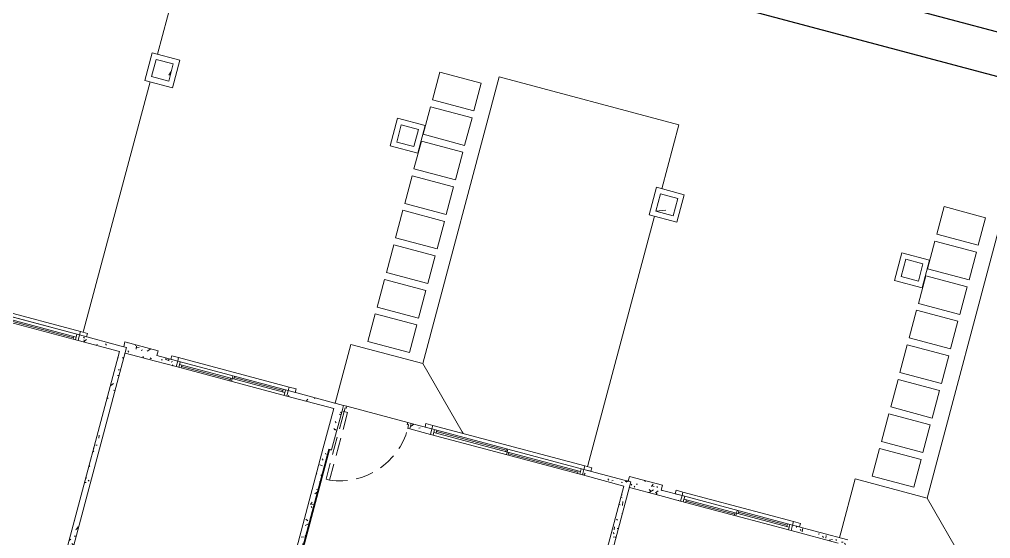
# Model space of a CAD drawing. Header units: metres. Extents: x 689715 to 690980, y 1005284 to 1006835.
# Drawn here: x 690808.24 to 690821.82, y 1005520.61 to 1005527.87 of the extents above; entities that cross this region are included whole.
import ezdxf

# ---------------------------------------------------------------- set-up
doc = ezdxf.new("R2010")
doc.units = ezdxf.units.M
doc.linetypes.add('HIDDEN', pattern=[0.375, 0.25, -0.125])
doc.linetypes.add('PHANTOM', pattern=[2.5, 1.25, -0.25, 0.25, -0.25, 0.25, -0.25])
for name, color, linetype in [('0_HUELLAS CASAS CASTILLA', 1, 'Continuous'), ('0_NUMERO DE LOTE FASE V', 3, 'Continuous'), ('C-CALLE-ACERA', 8, 'Continuous')]:
    doc.layers.add(name, color=color, linetype=linetype)
for name, color, linetype, lineweight in [('Modelos genéricos', 7, 'Continuous', 13), ('Muros', 7, 'Continuous', 13), ('Patrón de corte', 7, 'Continuous', 13), ('Pilares estructurales', 7, 'Continuous', 25), ('Plan Swing', 7, 'HIDDEN', 13), ('Puertas', 7, 'Continuous', 13), ('Suelos', 7, 'Continuous', 9), ('Ventanas', 7, 'Continuous', 13)]:
    doc.layers.add(name, color=color, linetype=linetype, lineweight=lineweight)
pattern_1 = [(49.99999999999996, (0, -2.328306436538696e-10), (0.4377584771638401, -0.03836033982117172), [0.04599999999999997, -0.5029999999999996]), (354.9999999999999, (0, -2.328306436538696e-10), (-0.0843952140696779, 0.4580987315439033), [0.037, -0.402]), (100.451, (0.03600000008009374, -0.003000000258907676), (0.3526758939897786, 0.4199401312074266), [0.03899999999999999, -0.427]), (46.18399999999996, (0, 0.121999999973923), (0.6506308650644553, -0.1004214988211121), [0.06899999999999998, -0.7539999999999997]), (96.63599999999995, (0.05400000012014061, 0.113999999826774), (0.570191611846052, 0.5938707988951815), [0.058, -0.6409999999999998]), (351.1839999999999, (0, 0.121999999973923), (0.5697220635397624, 0.5936975411065765), [0.05499999999999999, -0.6039999999999999]), (21, (0.06099999987054616, 0.09100000001490116), (0.3642747293136029, -0.245780230253577), [0.04599999999999997, -0.5029999999999996]), (326, (0.06099999987054616, 0.09100000001490116), (0.1482769546615402, 0.4415777901075864), [0.03699999999999999, -0.4019999999999999]), (71.451, (0.09099999989848584, 0.07100000022910535), (0.512048302653334, 0.1963072483374968), [0.03900000000000001, -0.4270000000000002]), (37.49999999999998, (0, -2.328306436538696e-10), (0.007375797972208928, 0.2022933454275577), [0.02, -0.3769999999999999, 0.02, -0.3879999999999999, -0.4039999999999999]), (37.49999999999998, (0, -2.328306436538696e-10), (0.007375797972208928, 0.2022933454275577), [-0.8059999999999998, 0.02, -0.384]), (7.49999999999994, (0, -2.328306436538696e-10), (0.1600503399492728, 0.2399435114399267), [0.02, -0.2129999999999999, 0.02, -0.3679999999999999, -0.154]), (7.49999999999994, (0, -2.328306436538696e-10), (0.1600503399492728, 0.2399435114399267), [-0.6209999999999999, 0.02, -0.134]), (327.5, (-0.136000000173226, -2.328306436538696e-10), (0.325416223879766, -0.01404568388630395), [0.02, -0.132, 0.02, -0.455, -0.6309999999999999]), (327.5, (-0.136000000173226, -2.328306436538696e-10), (0.325416223879766, -0.01404568388630395), [-0.6279999999999999, 0.02, -0.6109999999999999]), (317.4999999999999, (-0.1970000000437722, -2.328306436538696e-10), (0.3554815006055005, 0.06081860510782444), [0.01999999999999999, -0.1779999999999999, 0.01999999999999999, -0.2959999999999999, -0.4479999999999997]), (317.4999999999999, (-0.1970000000437722, -2.328306436538696e-10), (0.3554815006055005, 0.06081860510782444), [-0.5139999999999997, 0.01999999999999999, -0.4279999999999998])]
pattern_2 = [(139.9999999999999, (365.6615329035558, -75.88183759397361), (0.03836033982117157, 0.4377584771638403), [0.04599999999999998, -0.5029999999999997]), (84.99999999999997, (365.6615329035558, -75.88183759397361), (-0.4580987315439035, -0.08439521406967809), [0.03700000000000001, -0.4020000000000002]), (190.451, (365.6645329040475, -75.84583759406814), (-0.4199401312074268, 0.3526758939897786), [0.039, -0.4270000000000001]), (136.1839999999999, (365.5395329040475, -75.8818375938572), (0.1004214988211118, 0.6506308650644554), [0.06899999999999998, -0.7539999999999998]), (186.6359999999999, (365.547532903729, -75.82783759379527), (-0.5938707988951819, 0.5701916118460522), [0.05799999999999998, -0.6409999999999996]), (81.18399999999994, (365.5395329040475, -75.8818375938572), (-0.5936975411065768, 0.5697220635397624), [0.05500000000000001, -0.6039999999999999]), (110.9999999999999, (365.5705329037737, -75.82083759387024), (0.245780230253577, 0.3642747293136032), [0.04599999999999999, -0.5029999999999999]), (55.99999999999997, (365.5705329037737, -75.82083759387024), (-0.4415777901075865, 0.1482769546615401), [0.03699999999999998, -0.4019999999999998]), (161.4509999999999, (365.5905329035595, -75.79083759407513), (-0.1963072483374971, 0.5120483026533341), [0.03899999999999999, -0.427]), (127.5, (365.6615329035558, -75.88183759397361), (-0.2022933454275577, 0.007375797972208872), [0.02, -0.3770000000000001, 0.02, -0.388, -0.404]), (127.5, (365.6615329035558, -75.88183759397361), (-0.2022933454275577, 0.007375797972208872), [-0.806, 0.02, -0.3840000000000001]), (97.49999999999994, (365.6615329035558, -75.88183759397361), (-0.2399435114399267, 0.1600503399492727), [0.02, -0.213, 0.02, -0.368, -0.154]), (97.49999999999994, (365.6615329035558, -75.88183759397361), (-0.2399435114399267, 0.1600503399492727), [-0.621, 0.02, -0.134]), (57.49999999999999, (365.6615329037886, -76.01783759397222), (0.01404568388630387, 0.3254162238797662), [0.01999999999999999, -0.1319999999999999, 0.01999999999999999, -0.455, -0.6309999999999997]), (57.49999999999999, (365.6615329037886, -76.01783759397222), (0.01404568388630387, 0.3254162238797662), [-0.6279999999999997, 0.01999999999999999, -0.6109999999999997]), (47.49999999999996, (365.6615329037886, -76.07883759384276), (-0.06081860510782452, 0.3554815006055007), [0.02, -0.178, 0.02, -0.2960000000000001, -0.4480000000000001]), (47.49999999999996, (365.6615329037886, -76.07883759384276), (-0.06081860510782452, 0.3554815006055007), [-0.5140000000000001, 0.02, -0.4280000000000001])]

# ---------------------------------------------------------------- blocks, each defined once
blk = doc.blocks.new('Window-Sliding - VENTANA DE 2_20 X 1_20-1540986-PLANO CLAVE _8 CASAS EN HILERA_ - Dependent 1')
at = {"layer": 'Ventanas', "color": 253}
for p, q in [((1.100365830454672, 0.04), (-1.099634169545327, 0.04)), ((-1.099634169545327, 0.04), (-1.099634169545327, -0.03999999999902364)), ((-1.099634169545327, 0.04000000000097637), (1.100365830454672, 0.04000000000097637)), ((-1.061534169779908, -0.03999999999902364), (-1.061534169779908, 0.04000000000097637)), ((-1.061534169779908, 0.04000000000097637), (-1.061534169779908, -0.03999999999902365)), ((1.062265830467165, 9.714248738745823e-13), (-1.061534169779908, 9.714248738745823e-13)), ((-1.026609169545286, 0.04000000000097637), (-1.026609169545286, 9.714248738745823e-13)), ((-0.02185916954532734, 0.02000000000096879), (-1.026609169545286, 0.02000000000096879)), ((-0.02185916954532734, 0.04000000000097637), (-0.02185916954532734, 9.714248738745823e-13)), ((0.000365830454672653, 9.714248738745823e-13), (0.000365830454672653, 0.04000000000097637)), ((0.000365830454672653, 9.714248738745823e-13), (0.000365830454672653, -0.03999999999902364)), ((0.02259083045467268, -0.03999999999902364), (0.02259083045467268, 9.714248738745823e-13)), ((1.027340830454717, -0.03999999999902364), (1.027340830454717, 9.714248738745823e-13)), ((1.062265830467165, 0.04000000000097637), (1.062265830467165, -0.03999999999902365)), ((1.100365830454672, -0.03999999999902364), (1.100365830454672, 0.04)), ((-1.099634169545327, -0.03999999999902364), (1.100365830454672, -0.03999999999902364)), ((-1.099634169545327, -0.03999999999902364), (1.100365830454672, -0.03999999999902364)), ((-1.09963416929923, -0.03999999999902364), (1.100365830455644, -0.03999999999902364)), ((0.02259083045467268, -0.0199999999990375), (1.027340830454716, -0.0199999999990375))]:
    blk.add_line(p, q, dxfattribs=at)
blk = doc.blocks.new('Window-Sliding - VENTANA DE 1_60 X 1_20-1540950-PLANO CLAVE _8 CASAS EN HILERA_ - Dependent 1')
at = {"layer": 'Ventanas', "color": 253}
for p, q in [((-0.799634169545327, -0.04), (-0.799634169545327, 0.03999999999902364)), ((-0.799634169545327, 0.03999999999902364), (0.8003658304546724, 0.03999999999902364)), ((-0.7996341695453272, 0.03999999999902364), (0.8003658304546725, 0.03999999999902364)), ((-0.7996341692992297, 0.03999999999902364), (0.800365830455645, 0.03999999999902364)), ((-0.7615341697799087, 0.03999999999902364), (-0.7615341697799087, -0.04000000000097637)), ((-0.7615341697799087, -0.04000000000097637), (-0.7615341697799087, 0.03999999999902365)), ((0.000365830454672653, -9.714248738745823e-13), (0.000365830454672653, 0.03999999999902364)), ((0.02259083045467268, 0.03999999999902364), (0.02259083045467268, -9.714248738745823e-13)), ((0.02259083045467268, 0.0199999999990375), (0.7273408304547152, 0.0199999999990375)), ((0.7273408304547152, 0.03999999999902364), (0.7273408304547152, -9.714248738745823e-13)), ((0.7622658304671647, -0.04000000000097637), (0.7622658304671647, 0.03999999999902365)), ((0.8003658304546724, 0.03999999999902364), (0.8003658304546724, -0.04)), ((0.8003658304546724, -0.04), (-0.799634169545327, -0.04)), ((-0.7996341695453272, -0.04000000000097637), (0.8003658304546725, -0.04000000000097637)), ((0.7622658304671647, -9.714248738745823e-13), (-0.761534169779909, -9.714248738745823e-13)), ((-0.7266091695452884, -0.04000000000097637), (-0.7266091695452884, -9.714248738745823e-13)), ((-0.02185916954532734, -0.02000000000096879), (-0.7266091695452884, -0.02000000000096879)), ((-0.02185916954532734, -0.04000000000097637), (-0.02185916954532734, -9.714248738745823e-13)), ((0.000365830454672653, -9.714248738745823e-13), (0.000365830454672653, -0.04000000000097637))]:
    blk.add_line(p, q, dxfattribs=at)
blk = doc.blocks.new('M_MOLDURA SENCILLA PARA VENTANAS - 2_20x1_20-1429797-PLANO CLAVE _8 CASAS EN HILERA_ - Dependent 1')
at = {"layer": 'Modelos genéricos', "color": 9, "lineweight": 9}
for p, q in [((-0.975000000000008, 0.08999999999999686), (-1.075000000000009, 0.08999999999999686)), ((-1.075000000000009, 0.08999999999999686), (-1.075000000000009, 0.04000000000000823)), ((-1.075000000000009, 0.04000000000000823), (-0.975000000000008, 0.04000000000000823)), ((-0.975000000000008, 0.04000000000000823), (-0.975000000000008, 0.08999999999999686)), ((1.324999999999992, 0.08999999999999686), (1.224999999999992, 0.08999999999999686)), ((1.224999999999992, 0.08999999999999686), (1.224999999999992, 0.04000000000000823)), ((1.224999999999992, 0.04000000000000823), (1.324999999999992, 0.04000000000000823)), ((1.324999999999992, 0.04000000000000823), (1.324999999999992, 0.08999999999999686))]:
    blk.add_line(p, q, dxfattribs=at)
at = {"layer": 'Modelos genéricos', "color": 253}
blk.add_line((-0.9750000000000082, 0.09000000000000001), (1.224999999999992, 0.09000000000000001), dxfattribs=at)
blk = doc.blocks.new('M_MOLDURA SENCILLA PARA VENTANAS - 1_20x1_60-V5-PLANO CLAVE _8 CASAS EN HILERA_ - Dependent 1')
at = {"layer": 'Modelos genéricos', "color": 9, "lineweight": 9}
for p, q in [((-0.675000000000009, 0.08999999999999686), (-0.7750000000000079, 0.08999999999999686)), ((-0.7750000000000079, 0.08999999999999686), (-0.7750000000000079, 0.04000000000000823)), ((-0.7750000000000079, 0.04000000000000823), (-0.675000000000009, 0.04000000000000823)), ((-0.675000000000009, 0.04000000000000823), (-0.675000000000009, 0.08999999999999686)), ((1.024999999999992, 0.08999999999999686), (0.9249999999999912, 0.08999999999999686)), ((0.9249999999999912, 0.08999999999999686), (0.9249999999999912, 0.04000000000000823)), ((0.9249999999999912, 0.04000000000000823), (1.024999999999992, 0.04000000000000823)), ((1.024999999999992, 0.04000000000000823), (1.024999999999992, 0.08999999999999686))]:
    blk.add_line(p, q, dxfattribs=at)
at = {"layer": 'Modelos genéricos', "color": 253}
blk.add_line((-0.675000000000008, 0.09000000000000001), (0.924999999999992, 0.09000000000000001), dxfattribs=at)
blk = doc.blocks.new('M_SINGLE DOOR_PRINCIPAL - _98 x 2_18-1543017-PLANO CLAVE _8 CASAS EN HILERA_ - Dependent 1')
at = {"layer": 'Plan Swing', "color": 253}
for p, q in [((0.4089999999999979, 0.04000000000001053), (0.4089999999999979, 1.02000000000001)), ((0.4600000000000514, 1.02000000000001), (0.4089999999999979, 1.02000000000001)), ((0.4600000000000514, 0.04000000000001053), (0.4600000000000514, 1.02000000000001)), ((0.4600000000000514, 0.04000000000001053), (0.4089999999999979, 0.04000000000001053))]:
    blk.add_line(p, q, dxfattribs=at)
blk.add_arc((0.520000000000048, 0.04480403496726841), 0.9814928273890571, 96.49364626227735, 179.9999999999998, dxfattribs=at)
at = {"layer": 'Puertas', "color": 9, "lineweight": 9}
for p, q in [((-0.460000000000006, 0.04000000000000724), (-0.4900000000000043, 0.04000000000000717)), ((-0.4600000000000058, -0.0122499999999987), (-0.460000000000006, 0.04000000000000724)), ((0.4899999999999966, 0.0400000000000091), (0.4599999999999982, 0.04000000000000896)), ((0.4599999999999982, 0.04000000000000896), (0.4599999999999982, -0.01224999999999695)), ((-0.4900000000000041, -0.03999999999999282), (-0.4400000000000057, -0.03999999999999271)), ((-0.4400000000000058, -0.01224999999999866), (-0.4600000000000058, -0.0122499999999987)), ((-0.4400000000000057, -0.03999999999999271), (-0.4400000000000058, -0.01224999999999866)), ((0.4599999999999982, -0.01224999999999695), (0.4399999999999982, -0.01224999999999702)), ((0.4399999999999982, -0.01224999999999702), (0.4399999999999982, -0.03999999999999092)), ((0.4399999999999982, -0.03999999999999092), (0.4899999999999966, -0.03999999999999099))]:
    blk.add_line(p, q, dxfattribs=at)
at = {"layer": 'Puertas', "color": 253}
for p, q in [((-0.4600000000000056, -0.01224999999998467), (-0.4600000000000056, -0.01099999999998057)), ((-0.4550000000000055, -0.01099999999998056), (-0.4600000000000056, -0.01099999999998057)), ((-0.4550000000000054, -0.01099999999998668), (-0.4600000000000054, -0.0109999999999867)), ((-0.4600000000000056, -0.01224999999998467), (-0.4550000000000055, -0.01224999999998466)), ((-0.4550000000000055, -0.01099999999998056), (-0.4550000000000055, -0.01224999999998466)), ((-0.4550000000000054, -0.01099999999998668), (-0.4550000000000054, -0.0122499999999908))]:
    blk.add_line(p, q, dxfattribs=at)
blk = doc.blocks.new('M_Concrete-Rectangular-Column - _25x_25-V7-PLANO CLAVE _8 CASAS EN HILERA_ - Dependent 1')
at = {"layer": 'Pilares estructurales', "lineweight": 13}
h = blk.add_hatch(dxfattribs=at)
h.set_pattern_fill('CONCRETE', color=256, style=0, pattern_type=2)
h.set_pattern_definition([(49.99999999999999, (-7.957000000000001, -75.643), (1.457020047383542, -0.1273482686276515), [0.152, -1.676]), (355, (-7.957000000000001, -75.643), (-0.2818653023739907, 1.528382135238966), [0.122, -1.341]), (100.451, (-7.835, -75.653), (1.17546538358712, 1.400456044289996), [0.13, -1.425]), (46.184, (-7.957000000000001, -75.236), (2.169039294737322, -0.336383022587974), [0.229, -2.515]), (96.636, (-7.776, -75.264), (1.898944685138781, 1.97970782763093), [0.194, -2.137]), (351.184, (-7.957000000000001, -75.236), (1.898795237190718, 1.979372286160904), [0.183, -2.012]), (21, (-7.754, -75.33800000000001), (1.212598781386422, -0.8177586412751406), [0.152, -1.676]), (326, (-7.754, -75.33800000000001), (0.4944494143613917, 1.473404145724342), [0.122, -1.341]), (71.45100000000001, (-7.653, -75.406), (1.707039752549385, 0.6549895290889265), [0.13, -1.425]), (37.50000000000001, (-7.957000000000001, -75.643), (0.02416182372297015, 0.6765066195347833), [0.067, -1.258, 0.067, -1.294, -1.346]), (37.50000000000001, (-7.957000000000001, -75.643), (0.02416182372297015, 0.6765066195347833), [-2.686, 0.067, -1.279]), (7.499999999999999, (-7.957000000000001, -75.643), (0.5349359976128323, 0.8016816565557453), [0.067, -0.7090000000000001, 0.067, -1.227, -0.513]), (7.499999999999999, (-7.957000000000001, -75.643), (0.5349359976128323, 0.8016816565557453), [-2.071, 0.067, -0.446]), (327.5, (-8.41, -75.643), (1.084235554558972, -0.04571938571545769), [0.067, -0.441, 0.067, -1.518, -2.103]), (327.5, (-8.41, -75.643), (1.084235554558972, -0.04571938571545769), [-2.093, 0.067, -2.036]), (317.5, (-8.613, -75.643), (1.185122407334744, 0.2039163545013021), [0.067, -0.593, 0.067, -0.986, -1.494]), (317.5, (-8.613, -75.643), (1.185122407334744, 0.2039163545013021), [-1.713, 0.067, -1.426])])
h.paths.add_polyline_path([(0.1250000000000062, -0.1249999999999326), (0.1250000000000062, 0.1250000000000625), (-0.1249999999999932, 0.1250000000000625), (-0.1249999999999932, -0.1249999999998936)], flags=0)
blk = doc.blocks.new('MOLDURA COLUMNA - 0_40x_40-1533038-PLANO CLAVE _8 CASAS EN HILERA_ - Dependent 1')
at = {"layer": 'Modelos genéricos', "color": 253}
for p, q in [((0.2000000000000064, 0.1999999999999915), (-0.1999999999999938, 0.1999999999999915)), ((-0.1999999999999937, 0.1999999999999915), (-0.1999999999999937, -0.2000000000000085)), ((0.2000000000000064, -0.2000000000000085), (0.2000000000000064, 0.1999999999999915)), ((-0.1249999999999938, -0.1250000000000084), (-0.1249999999999937, 0.1249999999999915)), ((-0.1249999999999937, 0.1249999999999915), (0.1250000000000063, 0.1249999999999915)), ((0.1250000000000063, 0.1249999999999915), (0.1250000000000063, -0.1250000000000084)), ((0.1250000000000063, -0.1250000000000084), (-0.1249999999999938, -0.1250000000000084)), ((-0.1999999999999937, -0.2000000000000085), (0.2000000000000065, -0.2000000000000085))]:
    blk.add_line(p, q, dxfattribs=at)
blk = doc.blocks.new('012-AR_CASTILLA_MODELO B_rvt-1-PLANO CLAVE _8 CASAS EN HILERA_ - Dependent 1')
at = {"layer": 'Patrón de corte'}
h = blk.add_hatch(dxfattribs=at)
h.set_pattern_fill('HORMIGÓN', color=254, scale=0.9999999999999999, style=0, pattern_type=2)
h.set_pattern_definition(pattern_1)
h.paths.add_polyline_path([(11.64183760143351, 80.16254749684595), (11.72183760162443, 80.16254749638028), (11.72183760168264, 83.02771324058995), (11.64183760154992, 83.02771324035712), (11.64183760166634, 82.04388341144659)], flags=0)
h.paths.add_polyline_path([(11.72183760144981, 84.22771324007772), (11.72183760127518, 87.69771324051544), (11.64183760154992, 87.69771324051544), (11.64183760154992, 84.22771324007772)], flags=0)
h = blk.add_hatch(dxfattribs=at)
h.set_pattern_fill('HORMIGÓN', color=254, scale=0.9999999999999999, style=0, pattern_type=2)
h.set_pattern_definition(pattern_1)
h.paths.add_polyline_path([(14.82183760148473, 79.59754749690183), (14.82183760136832, 87.69771324028261), (14.74183760152664, 87.69771324051544), (14.74183760152664, 79.59754749643616)], flags=0)
h = blk.add_hatch(dxfattribs=at)
h.set_pattern_fill('HORMIGÓN', color=254, scale=0.9999999999999999, style=0, pattern_type=2)
h.set_pattern_definition(pattern_1)
h.paths.add_polyline_path([(11.72183760162443, 79.59754749643616), (11.72183760162443, 80.16254749638028), (11.60183760151267, 80.16254749684595), (11.60183760157088, 79.59754749643616)], flags=0)
h = blk.add_hatch(dxfattribs=at)
h.set_pattern_fill('HORMIGÓN', color=254, scale=0.9999999999999999, style=0, pattern_type=2)
h.set_pattern_definition(pattern_1)
h.paths.add_polyline_path([(14.30183760158252, 79.51754749682732), (14.30183760169894, 79.59754749643616), (14.00183760165237, 79.59754749643616), (14.00183760159416, 79.51754749636166)], flags=0)
h.paths.add_polyline_path([(11.60178603231907, 79.51754749636166), (12.40183760155924, 79.51754749636166), (12.40183760150103, 79.59754749690183), (11.60178603220265, 79.59754749643616)], flags=0)
h.paths.add_polyline_path([(10.6217860323377, 79.51754749659449), (10.62178603222128, 79.59754749643616), (10.32178603223292, 79.59754749643616), (10.32178603217471, 79.51754749706015)], flags=0)
h.paths.add_polyline_path([(7.521837601496372, 79.51754749682732), (8.121786032337695, 79.51754749636166), (8.12178603245411, 79.59754749643616), (7.521837601438165, 79.59754749643616)], flags=0)
h = blk.add_hatch(dxfattribs=at)
h.set_pattern_fill('HORMIGÓN', color=254, scale=0.9999999999999999, style=0, pattern_type=2)
h.set_pattern_definition(pattern_1)
h.paths.add_polyline_path([(14.3018376014661, 79.44754749699496), (14.82183760160115, 79.4475474965293), (14.82183760148473, 79.59754749690183), (14.30183760169894, 79.59754749643616), (14.30183760158252, 79.51754749682732)], flags=0)
at = {"layer": 'Muros', "color": 253}
for p, q in [((14.82183760148473, 79.59754749690183), (14.82183760136832, 87.69771324028261)), ((11.63183776917867, 80.16754749673419), (11.63183776894584, 83.02771324035712)), ((11.64183760154992, 83.02771324035712), (11.64183760143351, 80.16254749684595)), ((11.72183760162443, 80.16254749638028), (11.72183760168264, 83.02771324058995)), ((14.74183760164306, 82.94771324028261), (14.74183760152664, 79.51754749636166)), ((11.63183776917867, 80.16754749673419), (11.60183760151267, 80.16754749673419)), ((11.60183760151267, 80.16254749684595), (11.60183760157088, 79.59754749643616)), ((11.64183760143351, 80.16254749684595), (11.60183760151267, 80.16254749684595)), ((11.72183760162443, 79.59754749643616), (11.72183760162443, 80.16254749638028)), ((8.12178603245411, 79.59754749643616), (7.521837601438165, 79.59754749643616)), ((10.62178603222128, 79.59754749643616), (10.32178603223292, 79.59754749643616)), ((10.6217860323377, 79.51754749659449), (10.62178603222128, 79.59754749643616)), ((11.60178603220265, 79.59754749643616), (11.60178603231907, 79.51754749636166)), ((12.40183760150103, 79.59754749690183), (11.72183760162443, 79.59754749643616)), ((14.30183760169894, 79.59754749643616), (14.00183760165237, 79.59754749643616)), ((14.74183760152664, 79.59754749643616), (14.30183760169894, 79.59754749643616)), ((7.521837601496372, 79.51754749682732), (8.121786032337695, 79.51754749636166)), ((10.32178603217471, 79.51754749706015), (10.6217860323377, 79.51754749659449)), ((11.60178603231907, 79.51754749636166), (12.40183760155924, 79.51754749636166)), ((14.00183760159416, 79.51754749636166), (14.30183760158252, 79.51754749682732)), ((14.30183760158252, 79.51754749682732), (14.3018376014661, 79.44754749699496)), ((14.74183760152664, 79.51754749636166), (14.82183760160115, 79.51754749636166)), ((14.78313242469449, 79.44754749676213), (14.78313242492732, 79.51755758491345)), ((14.3018376014661, 79.44754749699496), (14.7831324248109, 79.4475474965293))]:
    blk.add_line(p, q, dxfattribs=at)
at = {"layer": 'Suelos', "color": 9}
for p, q in [((8.081786032300442, 79.46754749701358), (8.08178603235865, 79.4475474965293)), ((9.881786032230593, 79.46754749654792), (9.901786032365635, 79.44754749699496)), ((10.67178603226785, 79.51754749659449), (11.55178603238892, 79.51754749682732)), ((11.72183974494692, 79.4475474965293), (11.7218397265533, 79.51754749659449)), ((8.08178603235865, 79.4475474965293), (8.081786032475065, 75.84254749678075)), ((9.901786032365635, 79.44754749699496), (10.68178603233537, 78.66754749673419)), ((11.7218399476842, 78.66754749650136), (11.72183974494692, 79.4475474965293)), ((10.68178603233537, 78.66754749673419), (11.7218399476842, 78.66754749650136)), ((10.68178603227716, 74.51754749729298), (10.68178603233537, 78.66754749673419)), ((11.50178603245877, 78.56754749664105), (10.9017860321328, 78.56754749664105)), ((10.9017860321328, 78.56754749664105), (10.9017860321328, 78.16754749673419)), ((11.50178603234235, 78.16754749673419), (11.50178603245877, 78.56754749664105)), ((10.9017860321328, 78.16754749673419), (11.50178603234235, 78.16754749673419)), ((11.50178603216773, 78.06754749733955), (10.90178603224922, 78.06754749664105)), ((10.90178603224922, 78.06754749664105), (10.90178603248205, 77.66754749673419)), ((11.50178603210952, 77.66754749673419), (11.50178603216773, 78.06754749733955)), ((10.90178603248205, 77.66754749673419), (11.50178603210952, 77.66754749673419)), ((11.50178603245877, 77.56754749664105), (10.9017860321328, 77.56754749664105)), ((10.9017860321328, 77.56754749664105), (10.90178603236564, 77.16754749673419)), ((11.50178603234235, 77.16754749673419), (11.50178603245877, 77.56754749664105)), ((10.90178603236564, 77.16754749673419), (11.50178603234235, 77.16754749673419)), ((11.50178603245877, 77.06754749664105), (10.90178603236564, 77.06754749664105)), ((10.90178603236564, 77.06754749664105), (10.90178603236564, 76.66754749696702)), ((11.50178603234235, 76.66754749673419), (11.50178603245877, 77.06754749664105)), ((10.90178603236564, 76.66754749696702), (11.50178603234235, 76.66754749673419)), ((11.50178603245877, 76.56754749664105), (10.90178603236564, 76.56754749664105)), ((10.90178603236564, 76.56754749664105), (10.90178603224922, 76.16754749696702)), ((11.50178603222594, 76.16754749673419), (11.50178603245877, 76.56754749664105)), ((10.90178603224922, 76.16754749696702), (11.50178603222594, 76.16754749673419)), ((11.50178603245877, 76.06754749664105), (10.90178603224922, 76.06754749664105)), ((10.90178603224922, 76.06754749664105), (10.90178603236564, 75.66754749673419)), ((11.50178603234235, 75.66754749673419), (11.50178603245877, 76.06754749664105)), ((10.90178603236564, 75.66754749673419), (11.50178603234235, 75.66754749673419)), ((11.50178603245877, 75.56754749664105), (10.90178603236564, 75.56754749687389)), ((10.90178603236564, 75.56754749687389), (10.9017860321328, 75.16754749696702)), ((11.50178603228414, 75.16754749719985), (11.50178603245877, 75.56754749664105)), ((8.08178603235865, 75.44254749664105), (8.081786032416858, 74.51754749682732)), ((10.9017860321328, 75.16754749696702), (11.50178603228414, 75.16754749719985)), ((11.50178603257518, 75.06754749664105), (10.90178603236564, 75.06754749664105)), ((10.90178603236564, 75.06754749664105), (10.9017860320746, 74.66754749673419)), ((11.50178603234235, 74.66754749719985), (11.50178603257518, 75.06754749664105)), ((10.9017860320746, 74.66754749673419), (11.50178603234235, 74.66754749719985)), ((8.081786032184027, 74.51754749682732), (10.68178603227716, 74.51754749729298))]:
    blk.add_line(p, q, dxfattribs=at)
at = {"color": 254, "lineweight": 13}
for name, p in [('M_SINGLE DOOR_PRINCIPAL - _98 x 2_18-1543017-PLANO CLAVE _8 CASAS EN HILERA_ - Dependent 1', (11.11178603227017, 79.55754749686457)), ('MOLDURA COLUMNA - 0_40x_40-1533038-PLANO CLAVE _8 CASAS EN HILERA_ - Dependent 1', (7.956786032300442, 75.64254749636166)), ('MOLDURA COLUMNA - 0_40x_40-1533038-PLANO CLAVE _8 CASAS EN HILERA_ - Dependent 1', (11.70678603230044, 75.64254749729298)), ('M_Concrete-Rectangular-Column - _25x_25-V7-PLANO CLAVE _8 CASAS EN HILERA_ - Dependent 1', (7.956786032300442, 75.64254749636166))]:
    blk.add_blockref(name, p, dxfattribs=at)
at = {"color": 254, "lineweight": 13, "rotation": 179.9999999999999}
for name, p in [('Window-Sliding - VENTANA DE 2_20 X 1_20-1540986-PLANO CLAVE _8 CASAS EN HILERA_ - Dependent 1', (9.222151862748433, 79.55754749733023)), ('Window-Sliding - VENTANA DE 1_60 X 1_20-1540950-PLANO CLAVE _8 CASAS EN HILERA_ - Dependent 1', (13.20220343192341, 79.55754749686457)), ('M_MOLDURA SENCILLA PARA VENTANAS - 2_20x1_20-1429797-PLANO CLAVE _8 CASAS EN HILERA_ - Dependent 1', (9.346786032314412, 79.55754749733023)), ('M_MOLDURA SENCILLA PARA VENTANAS - 1_20x1_60-V5-PLANO CLAVE _8 CASAS EN HILERA_ - Dependent 1', (13.3268376016058, 79.55754749663174))]:
    blk.add_blockref(name, p, dxfattribs=at)
blk = doc.blocks.new('A TRANSFORMADA A B')
at = {"layer": 'Patrón de corte'}
h = blk.add_hatch(dxfattribs=at)
h.set_pattern_fill('HORMIGÓN', color=254, angle=90.00000000000001, style=0, pattern_type=2)
h.set_pattern_definition(pattern_2)
h.paths.add_polyline_path([(286.063985406654, -61.05999999231426), (277.9638196632732, -61.05999999237247), (277.9638196630403, -61.13999999215594), (286.0639854073524, -61.13999999221414)], flags=0)
h = blk.add_hatch(dxfattribs=at)
h.set_pattern_fill('HORMIGÓN', color=254, angle=90.00000000000001, style=0, pattern_type=2)
h.set_pattern_definition(pattern_2)
h.paths.add_polyline_path([(286.2139854072593, -61.57999999221647), (286.2139854070265, -61.05999999248888), (286.063985406654, -61.05999999231426), (286.0639854071196, -61.57999999215826), (286.1439854069613, -61.57999999239109)], flags=0)
h = blk.add_hatch(dxfattribs=at)
h.set_pattern_fill('HORMIGÓN', color=254, angle=90.00000000000001, style=0, pattern_type=2)
h.set_pattern_definition(pattern_2)
h.paths.add_polyline_path([(286.1439854069613, -61.57999999239109), (286.0639854071196, -61.57999999215826), (286.0639854071196, -61.87999999232125), (286.143985407427, -61.87999999237945)])
h.paths.add_polyline_path([(286.1439854071941, -64.28005156177096), (286.143985407427, -63.47999999229796), (286.0639854071196, -63.47999999241438), (286.0639854071196, -64.28005156177096)])
h.paths.add_polyline_path([(286.1439854069613, -65.26005156169413), (286.0639854068868, -65.2600515614613), (286.0639854071196, -65.56005156162428), (286.1439854067285, -65.56005156162428)])
h.paths.add_polyline_path([(286.1439854067285, -68.4399999876623), (286.1439854069613, -67.7600515614613), (286.0639854071196, -67.76005156157771), (286.0639854071196, -68.43999998754589)])
at = {"layer": 'Muros', "color": 253}
for p, q in [((286.063985406654, -61.05999999231426), (277.9638196632732, -61.05999999237247)), ((286.2139854070265, -61.09999999246793), (286.1439854069613, -61.0999999922351)), ((286.2139854072593, -61.57999999221647), (286.2139854070265, -61.09999999246793)), ((286.0639854073524, -61.13999999221414), (286.0639854071196, -61.57999999215826)), ((286.0639854071196, -61.57999999215826), (286.0639854071196, -61.87999999232125)), ((286.1439854069613, -61.57999999239109), (286.2139854072593, -61.57999999221647)), ((286.143985407427, -61.87999999237945), (286.1439854069613, -61.57999999239109)), ((286.0639854071196, -63.47999999241438), (286.0639854068868, -64.15999999211635)), ((286.1439854071941, -64.28005156177096), (286.143985407427, -63.47999999229796))]:
    blk.add_line(p, q, dxfattribs=at)
blk.add_lwpolyline([(286.1439854069613, -61.05999999213964), (286.1439854069613, -61.13999999203952), (282.713819663506, -61.13999999215594)], dxfattribs=at)
at = {"layer": 'Suelos', "color": 9}
for p, q in [((286.2139854070265, -64.15999784879386), (286.1439854069613, -64.15999786724569)), ((286.9939854070544, -64.15999764634762), (286.2139854070265, -64.15999784879386)), ((286.9939854068216, -65.20005156181287), (286.9939854070544, -64.15999764634762)), ((287.4939854070544, -64.38005156174768), (287.0939854069147, -64.38005156151485)), ((287.0939854069147, -64.38005156151485), (287.0939854069147, -64.98005156166619)), ((287.4939854065888, -64.9800515617244), (287.4939854070544, -64.38005156174768)), ((287.9939854068216, -64.38005156163126), (287.5939854066819, -64.38005156163126)), ((287.5939854066819, -64.38005156163126), (287.5939854071476, -64.98005156154977)), ((287.9939854068216, -64.98005156160798), (287.9939854068216, -64.38005156163126)), ((288.4939854068216, -64.38005156163126), (288.0939854069147, -64.38005156145664)), ((288.0939854069147, -64.38005156145664), (288.0939854069147, -64.98005156149156)), ((288.4939854068216, -64.98005156154977), (288.4939854068216, -64.38005156163126)), ((288.9939854068216, -64.38005156157305), (288.5939854069147, -64.38005156151485)), ((288.5939854069147, -64.38005156151485), (288.5939854071476, -64.98005156143336)), ((288.9939854068216, -64.98005156149156), (288.9939854068216, -64.38005156157305)), ((289.4939854070544, -64.38005156145664), (289.0939854071476, -64.38005156139843)), ((289.0939854071476, -64.38005156139843), (289.0939854066819, -64.9800515617244)), ((289.4939854068216, -64.98005156143336), (289.4939854070544, -64.38005156145664)), ((289.9939854068216, -64.38005156163126), (289.5939854069147, -64.38005156157305)), ((289.5939854069147, -64.38005156157305), (289.5939854069147, -64.9800515617244)), ((289.9939854070544, -64.98005156131694), (289.9939854068216, -64.38005156163126)), ((290.4939854068216, -64.38005156151485), (290.0939854071476, -64.38005156157305)), ((290.0939854071476, -64.38005156157305), (290.0939854064491, -64.98005156154977)), ((290.4939854068216, -64.98005156149156), (290.4939854068216, -64.38005156151485)), ((290.9939854068216, -64.38005156157305), (290.5939854069147, -64.38005156151485)), ((290.5939854069147, -64.38005156151485), (290.5939854069147, -64.98005156160798)), ((290.9939854068216, -64.98005156184081), (290.9939854068216, -64.38005156157305)), ((287.0939854069147, -64.98005156166619), (287.4939854065888, -64.9800515617244)), ((287.5939854071476, -64.98005156154977), (287.9939854068216, -64.98005156160798)), ((288.0939854069147, -64.98005156149156), (288.4939854068216, -64.98005156154977)), ((288.5939854071476, -64.98005156143336), (288.9939854068216, -64.98005156149156)), ((289.0939854066819, -64.9800515617244), (289.4939854068216, -64.98005156143336)), ((289.5939854069147, -64.9800515617244), (289.9939854070544, -64.98005156131694)), ((290.0939854064491, -64.98005156154977), (290.4939854068216, -64.98005156149156)), ((290.5939854069147, -64.98005156160798), (290.9939854068216, -64.98005156184081)), ((286.2139854070265, -65.98005156154977), (286.9939854068216, -65.20005156181287)), ((291.1439854067285, -65.20005156158004), (286.9939854068216, -65.20005156181287))]:
    blk.add_line(p, q, dxfattribs=at)
at = {"color": 254, "lineweight": 13}
for name, p, rotation in [('M_MOLDURA SENCILLA PARA VENTANAS - 1_20x1_60-V5-PLANO CLAVE _8 CASAS EN HILERA_ - Dependent 1', (286.103985406924, -62.55499999236781), 270), ('Window-Sliding - VENTANA DE 1_60 X 1_20-1540950-PLANO CLAVE _8 CASAS EN HILERA_ - Dependent 1', (286.1039854066912, -62.67963416181738), 270), ('MOLDURA COLUMNA - 0_40x_40-1533038-PLANO CLAVE _8 CASAS EN HILERA_ - Dependent 1', (290.0189854067285, -64.17505156161496), 90)]:
    blk.add_blockref(name, p, dxfattribs=dict(at, rotation=rotation))
blk = doc.blocks.new('CASTILLAS B BLOQUE 8')
blk.add_blockref('A TRANSFORMADA A B', (0, 5.820766091346741e-11))
at = {"layer": '0_HUELLAS CASAS CASTILLA', "color": 8, "lineweight": 5, "rotation": 90}
for p in [(365.6615329047199, -61.2818375939969), (365.6615329042543, -68.5818375935778)]:
    blk.add_blockref('012-AR_CASTILLA_MODELO B_rvt-1-PLANO CLAVE _8 CASAS EN HILERA_ - Dependent 1', p, dxfattribs=at)

msp = doc.modelspace()

# ---------------------------------------------------------------- linework, layer by layer
at = {"layer": 'C-CALLE-ACERA', "linetype": 'Continuous', "ltscale": 5}
for p, q in [((690867.2402162203, 1005515.605278466), (690770.0574047408, 1005541.525308048)), ((690769.9027814579, 1005540.945573935), (690867.0855929375, 1005515.025544355))]:
    msp.add_line(p, q, dxfattribs=at)

# ---------------------------------------------------------------- block references
at = {"layer": '0_NUMERO DE LOTE FASE V', "linetype": 'PHANTOM', "rotation": 75.06604352304308}
msp.add_blockref('CASTILLAS B BLOQUE 8', (690683.9742991681, 1005260.679424528), dxfattribs=at)

doc.saveas('drawing.dxf')
